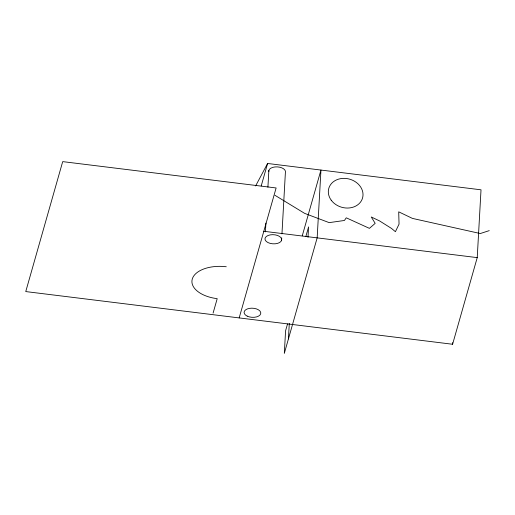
<?xml version="1.0" encoding="UTF-8"?>
<svg xmlns="http://www.w3.org/2000/svg" width="515" height="515" viewBox="0 0 515 515"><rect width="100%" height="100%" fill="white"/><g stroke="black" fill="none" stroke-linecap="round" stroke-linejoin="round"><path stroke-width="0.77" d="M265.418 231.859L265.907 223.085M267.916 187.19L268.856 170.439M281.602 240.28A8.375 4.577 3.2 0 0 270.298 234.872A8.375 4.577 3.2 0 0 268.096 242.629A8.375 4.577 3.2 0 0 281.602 240.28L281.737 237.891M281.956 233.9L285.394 172.48A8.375 4.577 3.2 0 0 277.308 166.886A8.375 4.577 3.2 0 0 268.804 171.63M288.426 338.941L289.295 323.356M308.002 237.312L308.582 226.909L305.813 236.643M239.172 317.916L276.124 187.962L62.701 161.62L25.75 291.574L452.595 344.258L452.685 342.662M452.595 344.258L477.231 257.622L481.016 189.816L267.594 163.474L255.607 185.947M213.094 313.107L217.201 298.668A29.857 16.306 3.2 0 1 192.262 279.072A29.857 16.306 3.2 0 1 226.278 266.751M261.221 185.909L267.594 163.474M302.26 235.812L320.954 170.059L317.163 237.866L284.319 353.38L285.58 330.785L287.524 323.941M489.25 230.63L480.295 233.54L412.438 218.405L398.707 211.832L399.048 224.134L395.411 231.692L391.471 228.409L379.536 220.903L371.264 216.982L375.178 223.362L369.416 228.364L346.267 217.813L344.426 220.478L329.175 222.628L304.655 213.377L274.959 195.294M263.809 231.28L477.231 257.622M331.222 200.2A17.562 14.607 15.9 0 0 361.227 201.05A17.562 14.607 15.9 0 0 344.548 178.37A17.562 14.607 15.9 0 0 331.222 200.2M247.2 316.126A8.375 4.577 3.2 0 0 260.706 313.783A8.375 4.577 3.2 0 0 249.402 308.376A8.375 4.577 3.2 0 0 247.2 316.126"/></g></svg>
